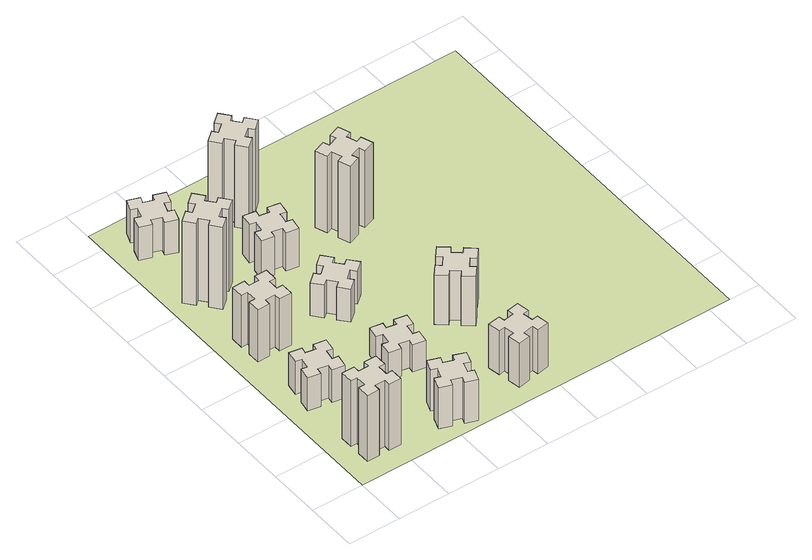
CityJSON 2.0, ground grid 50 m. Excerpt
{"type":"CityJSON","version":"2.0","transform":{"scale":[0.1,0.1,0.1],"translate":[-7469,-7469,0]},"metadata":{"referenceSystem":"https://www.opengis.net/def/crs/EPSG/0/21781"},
"CityObjects":{
"building1":{"type":"Building","attributes":{"class":"1000","function":"1000","usage":"1000","yearOfConstruction":2016,"roofType":"1000","measuredHeight":72,"storeysAboveGround":30,"storeysBelowGround":0},"geometry":[{"type":"Solid","lod":"1","boundaries":[[[[0,1,2,3,4,5,6,7,8,9,10,11,12,13,14,15,16,17,18,19]],[[17,16,20,21]],[[16,15,22,20]],[[15,14,23,22]],[[14,13,24,23]],[[13,12,25,24]],[[12,11,26,25]],[[11,10,27,26]],[[10,9,28,27]],[[9,8,29,28]],[[8,7,30,29]],[[7,6,31,30]],[[6,5,32,31]],[[5,4,33,32]],[[4,3,34,33]],[[3,2,35,34]],[[2,1,36,35]],[[1,0,37,36]],[[0,19,38,37]],[[19,18,39,38]],[[18,17,21,39]],[[24,25,26,27,28,29,30,31,32,33,34,35,36,37,38,39,21,20,22,23]]]]}]},
"building2":{"type":"Building","attributes":{"class":"1000","function":"1000","usage":"1000","yearOfConstruction":2016,"roofType":"1000","measuredHeight":36,"storeysAboveGround":30,"storeysBelowGround":0},"geometry":[{"type":"Solid","lod":"1","boundaries":[[[[40,41,42,43,44,45,46,47,48,49,50,51,52,53,54,55,56,57,58,59]],[[57,56,60,61]],[[56,55,62,60]],[[55,54,63,62]],[[54,53,64,63]],[[53,52,65,64]],[[52,51,66,65]],[[51,50,67,66]],[[50,49,68,67]],[[49,48,69,68]],[[48,47,70,69]],[[47,46,71,70]],[[46,45,72,71]],[[45,44,73,72]],[[44,43,74,73]],[[43,42,75,74]],[[42,41,76,75]],[[41,40,77,76]],[[40,59,78,77]],[[59,58,79,78]],[[58,57,61,79]],[[64,65,66,67,68,69,70,71,72,73,74,75,76,77,78,79,61,60,62,63]]]]}]},
"building3":{"type":"Building","attributes":{"class":"1000","function":"1000","usage":"1000","yearOfConstruction":2016,"roofType":"1000","measuredHeight":57,"storeysAboveGround":30,"storeysBelowGround":0},"geometry":[{"type":"Solid","lod":"1","boundaries":[[[[80,81,82,83,84,85,86,87,88,89,90,91,92,93,94,95,96,97,98,99]],[[97,96,100,101]],[[96,95,102,100]],[[95,94,103,102]],[[94,93,104,103]],[[93,92,105,104]],[[92,91,106,105]],[[91,90,107,106]],[[90,89,108,107]],[[89,88,109,108]],[[88,87,110,109]],[[87,86,111,110]],[[86,85,112,111]],[[85,84,113,112]],[[84,83,114,113]],[[83,82,115,114]],[[82,81,116,115]],[[81,80,117,116]],[[80,99,118,117]],[[99,98,119,118]],[[98,97,101,119]],[[104,105,106,107,108,109,110,111,112,113,114,115,116,117,118,119,101,100,102,103]]]]}]},
"building4":{"type":"Building","attributes":{"class":"1000","function":"1000","usage":"1000","yearOfConstruction":2016,"roofType":"1000","measuredHeight":90,"storeysAboveGround":30,"storeysBelowGround":0},"geometry":[{"type":"Solid","lod":"1","boundaries":[[[[120,121,122,123,124,125,126,127,128,129,130,131,132,133,134,135,136,137,138,139]],[[137,136,140,141]],[[136,135,142,140]],[[135,134,143,142]],[[134,133,144,143]],[[133,132,145,144]],[[132,131,146,145]],[[131,130,147,146]],[[130,129,148,147]],[[129,128,149,148]],[[128,127,150,149]],[[127,126,151,150]],[[126,125,152,151]],[[125,124,153,152]],[[124,123,154,153]],[[123,122,155,154]],[[122,121,156,155]],[[121,120,157,156]],[[120,139,158,157]],[[139,138,159,158]],[[138,137,141,159]],[[144,145,146,147,148,149,150,151,152,153,154,155,156,157,158,159,141,140,142,143]]]]}]},
"building5":{"type":"Building","attributes":{"class":"1000","function":"1000","usage":"1000","yearOfConstruction":2016,"roofType":"1000","measuredHeight":45,"storeysAboveGround":30,"storeysBelowGround":0},"geometry":[{"type":"Solid","lod":"1","boundaries":[[[[160,161,162,163,164,165,166,167,168,169,170,171,172,173,174,175,176,177,178,179]],[[177,176,180,181]],[[176,175,182,180]],[[175,174,183,182]],[[174,173,184,183]],[[173,172,185,184]],[[172,171,186,185]],[[171,170,187,186]],[[170,169,188,187]],[[169,168,189,188]],[[168,167,190,189]],[[167,166,191,190]],[[166,165,192,191]],[[165,164,193,192]],[[164,163,194,193]],[[163,162,195,194]],[[162,161,196,195]],[[161,160,197,196]],[[160,179,198,197]],[[179,178,199,198]],[[178,177,181,199]],[[184,185,186,187,188,189,190,191,192,193,194,195,196,197,198,199,181,180,182,183]]]]}]},
"building6":{"type":"Building","attributes":{"class":"1000","function":"1000","usage":"1000","yearOfConstruction":2016,"roofType":"1000","measuredHeight":36,"storeysAboveGround":30,"storeysBelowGround":0},"geometry":[{"type":"Solid","lod":"1","boundaries":[[[[200,201,202,203,204,205,206,207,208,209,210,211,212,213,214,215,216,217,218,219]],[[217,216,220,221]],[[216,215,222,220]],[[215,214,223,222]],[[214,213,224,223]],[[213,212,225,224]],[[212,211,226,225]],[[211,210,227,226]],[[210,209,228,227]],[[209,208,229,228]],[[208,207,230,229]],[[207,206,231,230]],[[206,205,232,231]],[[205,204,233,232]],[[204,203,234,233]],[[203,202,235,234]],[[202,201,236,235]],[[201,200,237,236]],[[200,219,238,237]],[[219,218,239,238]],[[218,217,221,239]],[[224,225,226,227,228,229,230,231,232,233,234,235,236,237,238,239,221,220,222,223]]]]}]},
"building7":{"type":"Building","attributes":{"class":"1000","function":"1000","usage":"1000","yearOfConstruction":2016,"roofType":"1000","measuredHeight":30,"storeysAboveGround":30,"storeysBelowGround":0},"geometry":[{"type":"Solid","lod":"1","boundaries":[[[[240,241,242,243,244,245,246,247,248,249,250,251,252,253,254,255,256,257,258,259]],[[257,256,260,261]],[[256,255,262,260]],[[255,254,263,262]],[[254,253,264,263]],[[253,252,265,264]],[[252,251,266,265]],[[251,250,267,266]],[[250,249,268,267]],[[249,248,269,268]],[[248,247,270,269]],[[247,246,271,270]],[[246,245,272,271]],[[245,244,273,272]],[[244,243,274,273]],[[243,242,275,274]],[[242,241,276,275]],[[241,240,277,276]],[[240,259,278,277]],[[259,258,279,278]],[[258,257,261,279]],[[264,265,266,267,268,269,270,271,272,273,274,275,276,277,278,279,261,260,262,263]]]]}]},
"building8":{"type":"Building","attributes":{"class":"1000","function":"1000","usage":"1000","yearOfConstruction":2016,"roofType":"1000","measuredHeight":36,"storeysAboveGround":30,"storeysBelowGround":0},"geometry":[{"type":"Solid","lod":"1","boundaries":[[[[280,281,282,283,284,285,286,287,288,289,290,291,292,293,294,295,296,297,298,299]],[[297,296,300,301]],[[296,295,302,300]],[[295,294,303,302]],[[294,293,304,303]],[[293,292,305,304]],[[292,291,306,305]],[[291,290,307,306]],[[290,289,308,307]],[[289,288,309,308]],[[288,287,310,309]],[[287,286,311,310]],[[286,285,312,311]],[[285,284,313,312]],[[284,283,314,313]],[[283,282,315,314]],[[282,281,316,315]],[[281,280,317,316]],[[280,299,318,317]],[[299,298,319,318]],[[298,297,301,319]],[[304,305,306,307,308,309,310,311,312,313,314,315,316,317,318,319,301,300,302,303]]]]}]},
"building9":{"type":"Building","attributes":{"class":"1000","function":"1000","usage":"1000","yearOfConstruction":2016,"roofType":"1000","measuredHeight":42,"storeysAboveGround":30,"storeysBelowGround":0},"geometry":[{"type":"Solid","lod":"1","boundaries":[[[[320,321,322,323,324,325,326,327,328,329,330,331,332,333,334,335,336,337,338,339]],[[337,336,340,341]],[[336,335,342,340]],[[335,334,343,342]],[[334,333,344,343]],[[333,332,345,344]],[[332,331,346,345]],[[331,330,347,346]],[[330,329,348,347]],[[329,328,349,348]],[[328,327,350,349]],[[327,326,351,350]],[[326,325,352,351]],[[325,324,353,352]],[[324,323,354,353]],[[323,322,355,354]],[[322,321,356,355]],[[321,320,357,356]],[[320,339,358,357]],[[339,338,359,358]],[[338,337,341,359]],[[344,345,346,347,348,349,350,351,352,353,354,355,356,357,358,359,341,340,342,343]]]]}]},
"building10":{"type":"Building","attributes":{"class":"1000","function":"1000","usage":"1000","yearOfConstruction":2016,"roofType":"1000","measuredHeight":48,"storeysAboveGround":30,"storeysBelowGround":0},"geometry":[{"type":"Solid","lod":"1","boundaries":[[[[360,361,362,363,364,365,366,367,368,369,370,371,372,373,374,375,376,377,378,379]],[[377,376,380,381]],[[376,375,382,380]],[[375,374,383,382]],[[374,373,384,383]],[[373,372,385,384]],[[372,371,386,385]],[[371,370,387,386]],[[370,369,388,387]],[[369,368,389,388]],[[368,367,390,389]],[[367,366,391,390]],[[366,365,392,391]],[[365,364,393,392]],[[364,363,394,393]],[[363,362,395,394]],[[362,361,396,395]],[[361,360,397,396]],[[360,379,398,397]],[[379,378,399,398]],[[378,377,381,399]],[[384,385,386,387,388,389,390,391,392,393,394,395,396,397,398,399,381,380,382,383]]]]}]},
"building11":{"type":"Building","attributes":{"class":"1000","function":"1000","usage":"1000","yearOfConstruction":2016,"roofType":"1000","measuredHeight":90,"storeysAboveGround":30,"storeysBelowGround":0},"geometry":[{"type":"Solid","lod":"1","boundaries":[[[[400,401,402,403,404,405,406,407,408,409,410,411,412,413,414,415,416,417,418,419]],[[417,416,420,421]],[[416,415,422,420]],[[415,414,423,422]],[[414,413,424,423]],[[413,412,425,424]],[[412,411,426,425]],[[411,410,427,426]],[[410,409,428,427]],[[409,408,429,428]],[[408,407,430,429]],[[407,406,431,430]],[[406,405,432,431]],[[405,404,433,432]],[[404,403,434,433]],[[403,402,435,434]],[[402,401,436,435]],[[401,400,437,436]],[[400,419,438,437]],[[419,418,439,438]],[[418,417,421,439]],[[424,425,426,427,428,429,430,431,432,433,434,435,436,437,438,439,421,420,422,423]]]]}]},
"building12":{"type":"Building","attributes":{"class":"1000","function":"1000","usage":"1000","yearOfConstruction":2016,"roofType":"1000","measuredHeight":54,"storeysAboveGround":30,"storeysBelowGround":0},"geometry":[{"type":"Solid","lod":"1","boundaries":[[[[440,441,442,443,444,445,446,447,448,449,450,451,452,453,454,455,456,457,458,459]],[[457,456,460,461]],[[456,455,462,460]],[[455,454,463,462]],[[454,453,464,463]],[[453,452,465,464]],[[452,451,466,465]],[[451,450,467,466]],[[450,449,468,467]],[[449,448,469,468]],[[448,447,470,469]],[[447,446,471,470]],[[446,445,472,471]],[[445,444,473,472]],[[444,443,474,473]],[[443,442,475,474]],[[442,441,476,475]],[[441,440,477,476]],[[440,459,478,477]],[[459,458,479,478]],[[458,457,461,479]],[[464,465,466,467,468,469,470,471,472,473,474,475,476,477,478,479,461,460,462,463]]]]}]},
"building13":{"type":"Building","attributes":{"class":"1000","function":"1000","usage":"1000","yearOfConstruction":2016,"roofType":"1000","measuredHeight":84,"storeysAboveGround":30,"storeysBelowGround":0},"geometry":[{"type":"Solid","lod":"1","boundaries":[[[[480,481,482,483,484,485,486,487,488,489,490,491,492,493,494,495,496,497,498,499]],[[497,496,500,501]],[[496,495,502,500]],[[495,494,503,502]],[[494,493,504,503]],[[493,492,505,504]],[[492,491,506,505]],[[491,490,507,506]],[[490,489,508,507]],[[489,488,509,508]],[[488,487,510,509]],[[487,486,511,510]],[[486,485,512,511]],[[485,484,513,512]],[[484,483,514,513]],[[483,482,515,514]],[[482,481,516,515]],[[481,480,517,516]],[[480,499,518,517]],[[499,498,519,518]],[[498,497,501,519]],[[504,505,506,507,508,509,510,511,512,513,514,515,516,517,518,519,501,500,502,503]]]]}]},
"landuse1":{"type":"LandUse","attributes":{"name":"plot1","function":"1010"},"geometry":[{"type":"MultiSurface","lod":"1","boundaries":[[[520,521,522,523]]]}]}
},
"vertices":[
[325,265,0],[425,265,0],[425,205,0],[545,205,0],[545,325,0],[485,325,0],[485,425,0],[545,425,0],[545,545,0],[425,545,0],[425,485,0],[325,485,0],[325,545,0],[205,545,0],[205,425,0],[265,425,0],[265,325,0],[205,325,0],[205,205,0],[325,205,0],[265,325,720],[205,325,720],[265,425,720],[205,425,720],[205,545,720],[325,545,720],[325,485,720],[425,485,720],[425,545,720],[545,545,720],[545,425,720],[485,425,720],[485,325,720],[545,325,720],[545,205,720],[425,205,720],[425,265,720],[325,265,720],[325,205,720],[205,205,720],
[307,1016,0],[405,998,0],[395,939,0],[513,918,0],[534,1037,0],[475,1047,0],[492,1145,0],[551,1135,0],[572,1253,0],[454,1274,0],[444,1215,0],[345,1232,0],[356,1291,0],[237,1312,0],[217,1194,0],[276,1184,0],[258,1085,0],[199,1096,0],[178,977,0],[297,957,0],[258,1085,360],[199,1096,360],[276,1184,360],[217,1194,360],[237,1312,360],[356,1291,360],[345,1232,360],[444,1215,360],[454,1274,360],[572,1253,360],[551,1135,360],[492,1145,360],[475,1047,360],[534,1037,360],[513,918,360],[395,939,360],[405,998,360],[307,1016,360],[297,957,360],[178,977,360],
[425,1965,0],[325,1965,0],[325,2025,0],[205,2025,0],[205,1905,0],[265,1905,0],[265,1805,0],[205,1805,0],[205,1685,0],[325,1685,0],[325,1745,0],[425,1745,0],[425,1685,0],[545,1685,0],[545,1805,0],[485,1805,0],[485,1905,0],[545,1905,0],[545,2025,0],[425,2025,0],[485,1905,570],[545,1905,570],[485,1805,570],[545,1805,570],[545,1685,570],[425,1685,570],[425,1745,570],[325,1745,570],[325,1685,570],[205,1685,570],[205,1805,570],[265,1805,570],[265,1905,570],[205,1905,570],[205,2025,570],[325,2025,570],[325,1965,570],[425,1965,570],[425,2025,570],[545,2025,570],
[492,2628,0],[427,2704,0],[473,2743,0],[396,2835,0],[304,2758,0],[343,2712,0],[266,2647,0],[228,2693,0],[136,2616,0],[213,2524,0],[259,2563,0],[323,2486,0],[277,2448,0],[354,2356,0],[446,2433,0],[408,2479,0],[484,2543,0],[523,2497,0],[615,2574,0],[538,2666,0],[484,2543,900],[523,2497,900],[408,2479,900],[446,2433,900],[354,2356,900],[277,2448,900],[323,2486,900],[259,2563,900],[213,2524,900],[136,2616,900],[228,2693,900],[266,2647,900],[343,2712,900],[304,2758,900],[396,2835,900],[473,2743,900],[427,2704,900],[492,2628,900],[538,2666,900],[615,2574,900],
[1200,362,0],[1106,396,0],[1127,452,0],[1014,493,0],[973,380,0],[1029,360,0],[995,266,0],[939,287,0],[897,174,0],[1010,133,0],[1031,189,0],[1125,155,0],[1104,99,0],[1217,57,0],[1258,170,0],[1202,191,0],[1236,285,0],[1292,264,0],[1333,377,0],[1220,418,0],[1236,285,450],[1292,264,450],[1202,191,450],[1258,170,450],[1217,57,450],[1104,99,450],[1125,155,450],[1031,189,450],[1010,133,450],[897,174,450],[939,287,450],[995,266,450],[1029,360,450],[973,380,450],[1014,493,450],[1127,452,450],[1106,396,450],[1200,362,450],[1220,418,450],[1333,377,450],
[462,3251,0],[496,3345,0],[552,3324,0],[593,3437,0],[480,3478,0],[460,3422,0],[366,3456,0],[387,3512,0],[274,3553,0],[233,3440,0],[289,3420,0],[255,3326,0],[199,3347,0],[157,3234,0],[270,3193,0],[291,3249,0],[385,3215,0],[364,3159,0],[477,3117,0],[518,3230,0],[385,3215,360],[364,3159,360],[291,3249,360],[270,3193,360],[157,3234,360],[199,3347,360],[255,3326,360],[289,3420,360],[233,3440,360],[274,3553,360],[387,3512,360],[366,3456,360],[460,3422,360],[480,3478,360],[593,3437,360],[552,3324,360],[496,3345,360],[462,3251,360],[518,3230,360],[477,3117,360],
[1016,1084,0],[998,985,0],[939,996,0],[918,877,0],[1037,857,0],[1047,916,0],[1145,898,0],[1135,839,0],[1253,818,0],[1274,937,0],[1215,947,0],[1232,1045,0],[1291,1035,0],[1312,1153,0],[1194,1174,0],[1184,1115,0],[1085,1132,0],[1096,1191,0],[977,1212,0],[957,1094,0],[1085,1132,300],[1096,1191,300],[1184,1115,300],[1194,1174,300],[1312,1153,300],[1291,1035,300],[1232,1045,300],[1215,947,300],[1274,937,300],[1253,818,300],[1135,839,300],[1145,898,300],[1047,916,300],[1037,857,300],[918,877,300],[939,996,300],[998,985,300],[1016,1084,300],[957,1094,300],[977,1212,300],
[1083,1972,0],[1006,1907,0],[968,1953,0],[876,1876,0],[953,1784,0],[999,1823,0],[1063,1746,0],[1017,1708,0],[1094,1616,0],[1186,1693,0],[1148,1739,0],[1224,1803,0],[1263,1757,0],[1355,1834,0],[1278,1926,0],[1232,1888,0],[1167,1964,0],[1213,2003,0],[1136,2095,0],[1044,2018,0],[1167,1964,360],[1213,2003,360],[1232,1888,360],[1278,1926,360],[1355,1834,360],[1263,1757,360],[1224,1803,360],[1148,1739,360],[1186,1693,360],[1094,1616,360],[1017,1708,360],[1063,1746,360],[999,1823,360],[953,1784,360],[876,1876,360],[968,1953,360],[1006,1907,360],[1083,1972,360],[1044,2018,360],[1136,2095,360],
[1115,2527,0],[1132,2625,0],[1191,2615,0],[1212,2733,0],[1094,2754,0],[1084,2695,0],[985,2712,0],[996,2771,0],[877,2792,0],[857,2674,0],[916,2664,0],[898,2565,0],[839,2576,0],[818,2457,0],[937,2437,0],[947,2496,0],[1045,2478,0],[1035,2419,0],[1153,2398,0],[1174,2517,0],[1045,2478,420],[1035,2419,420],[947,2496,420],[937,2437,420],[818,2457,420],[839,2576,420],[898,2565,420],[916,2664,420],[857,2674,420],[877,2792,420],[996,2771,420],[985,2712,420],[1084,2695,420],[1094,2754,420],[1212,2733,420],[1191,2615,420],[1132,2625,420],[1115,2527,420],[1174,2517,420],[1153,2398,420],
[1738,405,0],[1756,307,0],[1697,297,0],[1717,178,0],[1836,199,0],[1825,258,0],[1924,276,0],[1934,217,0],[2052,237,0],[2031,356,0],[1972,345,0],[1955,444,0],[2014,454,0],[1993,572,0],[1875,551,0],[1885,492,0],[1787,475,0],[1777,534,0],[1658,513,0],[1679,395,0],[1787,475,480],[1777,534,480],[1885,492,480],[1875,551,480],[1993,572,480],[2014,454,480],[1955,444,480],[1972,345,480],[2031,356,480],[2052,237,480],[1934,217,480],[1924,276,480],[1825,258,480],[1836,199,480],[1717,178,480],[1697,297,480],[1756,307,480],[1738,405,480],[1679,395,480],[1658,513,480],
[999,3203,0],[1063,3126,0],[1017,3088,0],[1094,2996,0],[1186,3073,0],[1148,3119,0],[1224,3183,0],[1263,3137,0],[1355,3214,0],[1278,3306,0],[1232,3268,0],[1167,3344,0],[1213,3383,0],[1136,3475,0],[1044,3398,0],[1083,3352,0],[1006,3287,0],[968,3333,0],[876,3256,0],[953,3164,0],[1006,3287,900],[968,3333,900],[1083,3352,900],[1044,3398,900],[1136,3475,900],[1213,3383,900],[1167,3344,900],[1232,3268,900],[1278,3306,900],[1355,3214,900],[1263,3137,900],[1224,3183,900],[1148,3119,900],[1186,3073,900],[1094,2996,900],[1017,3088,900],[1063,3126,900],[999,3203,900],[953,3164,900],[876,3256,900],
[1746,1163,0],[1823,1099,0],[1784,1053,0],[1876,976,0],[1953,1068,0],[1907,1106,0],[1972,1183,0],[2018,1144,0],[2095,1236,0],[2003,1313,0],[1964,1267,0],[1888,1332,0],[1926,1378,0],[1834,1455,0],[1757,1363,0],[1803,1324,0],[1739,1248,0],[1693,1286,0],[1616,1194,0],[1708,1117,0],[1739,1248,540],[1693,1286,540],[1803,1324,540],[1757,1363,540],[1834,1455,540],[1926,1378,540],[1888,1332,540],[1964,1267,540],[2003,1313,540],[2095,1236,540],[2018,1144,540],[1972,1183,540],[1907,1106,540],[1953,1068,540],[1876,976,540],[1784,1053,540],[1823,1099,540],[1746,1163,540],[1708,1117,540],[1616,1194,540],
[1876,2586,0],[1842,2680,0],[1898,2700,0],[1857,2813,0],[1744,2772,0],[1765,2716,0],[1671,2682,0],[1650,2738,0],[1537,2697,0],[1579,2584,0],[1635,2605,0],[1669,2511,0],[1613,2490,0],[1654,2377,0],[1767,2419,0],[1746,2475,0],[1840,2509,0],[1860,2453,0],[1973,2494,0],[1932,2607,0],[1840,2509,840],[1860,2453,840],[1746,2475,840],[1767,2419,840],[1654,2377,840],[1613,2490,840],[1669,2511,840],[1635,2605,840],[1579,2584,840],[1537,2697,840],[1650,2738,840],[1671,2682,840],[1765,2716,840],[1744,2772,840],[1857,2813,840],[1898,2700,840],[1842,2680,840],[1876,2586,840],[1932,2607,840],[1973,2494,840],
[5,3705,0],[3705,3705,0],[3705,5,0],[5,5,0]
]}
